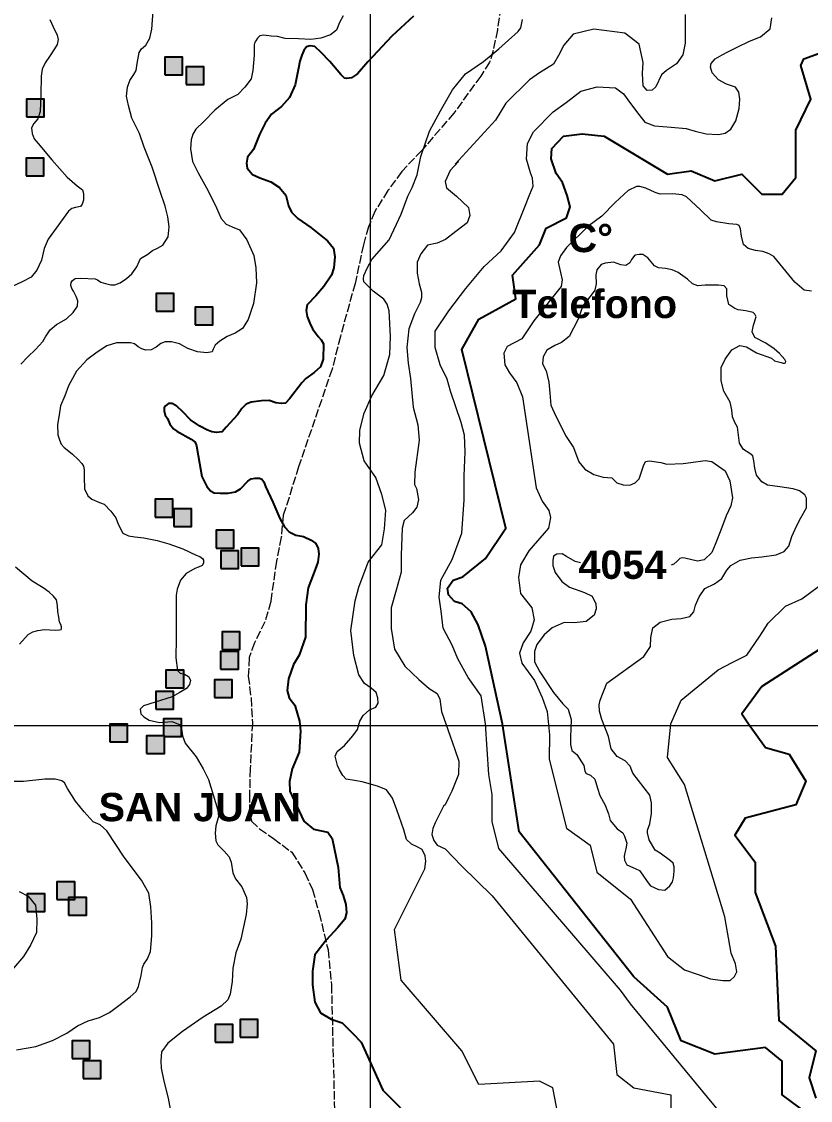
# Model space of a CAD drawing. Header units: metres. Extents: x 405809 to 420020, y 8257398 to 8272141.
# Drawn here: x 409508 to 410622, y 8266470 to 8267994 of the extents above; entities that cross this region are included whole.
import ezdxf

# ---------------------------------------------------------------- set-up
doc = ezdxf.new("R2010")
doc.units = ezdxf.units.M
doc.linetypes.add('ACAD_ISO02W100', pattern=[15, 12, -3])
for name, color, linetype, lineweight in [('CAMINOS1', 7, 'ACAD_ISO02W100', 5), ('COORDENADAS', 30, 'Continuous', 5), ('CURVAS MAESTRAS', 90, 'Continuous', 25), ('CURVAS SECUNDARIS', 46, 'Continuous', 9), ('texto', 7, 'Continuous', 13)]:
    doc.layers.add(name, color=color, linetype=linetype, lineweight=lineweight)
doc.layers.add('VIVIENDAS', color=1, linetype='Continuous')
doc.styles.add('CARLOS', font='arialbd.ttf', dxfattribs={"height": 48})

msp = doc.modelspace()

# ---------------------------------------------------------------- hatches: boundary and pattern name
at = {"layer": 'VIVIENDAS'}
for points in [[(409710.2, 8267918.9), (409735.2, 8267918.9), (409735.2, 8267943.9), (409710.2, 8267943.9)], [(409740.3, 8267905.4), (409765.3, 8267905.4), (409765.3, 8267930.4), (409740.3, 8267930.4)], [(409514.7, 8267859.7), (409539.7, 8267859.7), (409539.7, 8267884.7), (409514.7, 8267884.7)], [(409514.2, 8267776.1), (409539.2, 8267776.1), (409539.2, 8267801.1), (409514.2, 8267801.1)], [(409697.7, 8267585.2), (409722.7, 8267585.2), (409722.7, 8267610.2), (409697.7, 8267610.2)], [(409752.9, 8267565.9), (409777.9, 8267565.9), (409777.9, 8267590.9), (409752.9, 8267590.9)], [(409696.4, 8267294.3), (409721.4, 8267294.3), (409721.4, 8267319.3), (409696.4, 8267319.3)], [(409722.7, 8267281.1), (409747.7, 8267281.1), (409747.7, 8267306.1), (409722.7, 8267306.1)], [(409782.5, 8267250.5), (409807.5, 8267250.5), (409807.5, 8267275.5), (409782.5, 8267275.5)], [(409789.3, 8267221.7), (409814.3, 8267221.7), (409814.3, 8267246.7), (409789.3, 8267246.7)], [(409818.1, 8267225.5), (409843.1, 8267225.5), (409843.1, 8267250.5), (409818.1, 8267250.5)], [(409791, 8267107.2), (409816, 8267107.2), (409816, 8267132.2), (409791, 8267132.2)], [(409789, 8267079.4), (409814, 8267079.4), (409814, 8267104.4), (409789, 8267104.4)], [(409711.8, 8267052.9), (409736.8, 8267052.9), (409736.8, 8267077.9), (409711.8, 8267077.9)], [(409780.3, 8267039.5), (409805.3, 8267039.5), (409805.3, 8267064.5), (409780.3, 8267064.5)], [(409697.4, 8267022.8), (409722.4, 8267022.8), (409722.4, 8267047.8), (409697.4, 8267047.8)], [(409708.5, 8266984.3), (409733.5, 8266984.3), (409733.5, 8267009.3), (409708.5, 8267009.3)], [(409632.3, 8266976.6), (409657.3, 8266976.6), (409657.3, 8267001.6), (409632.3, 8267001.6)], [(409684.5, 8266960.3), (409709.5, 8266960.3), (409709.5, 8266985.3), (409684.5, 8266985.3)], [(409557.8, 8266754), (409582.8, 8266754), (409582.8, 8266779), (409557.8, 8266779)], [(409515.6, 8266736.9), (409540.6, 8266736.9), (409540.6, 8266761.9), (409515.6, 8266761.9)], [(409574.3, 8266732), (409599.3, 8266732), (409599.3, 8266757), (409574.3, 8266757)], [(409816.7, 8266559.4), (409841.7, 8266559.4), (409841.7, 8266584.4), (409816.7, 8266584.4)], [(409781.2, 8266552.3), (409806.2, 8266552.3), (409806.2, 8266577.3), (409781.2, 8266577.3)], [(409579.3, 8266529.4), (409604.3, 8266529.4), (409604.3, 8266554.4), (409579.3, 8266554.4)], [(409594.9, 8266501), (409619.9, 8266501), (409619.9, 8266526), (409594.9, 8266526)]]:
    msp.add_hatch(color=256, dxfattribs=at).paths.add_polyline_path(points)

# ---------------------------------------------------------------- linework, layer by layer
at = {"layer": 'CAMINOS1'}
msp.add_lwpolyline([(410184.6, 8268014.4), (410179.9, 8267982.5), (410174.1, 8267953.1), (410169, 8267936.8), (410156.4, 8267917.2), (410118.5, 8267864.8), (410073.1, 8267812.1), (410045, 8267782.4), (410025.4, 8267755.3), (410006.6, 8267725.7), (409998, 8267704.4), (409990.6, 8267678.9), (409978.9, 8267624.3), (409958.1, 8267549.2), (409946.4, 8267503.1), (409899.2, 8267365.4), (409885.6, 8267322), (409877.4, 8267297.1), (409874.7, 8267265.8), (409867.9, 8267231.9), (409859.7, 8267174.9), (409851.6, 8267146.4), (409836.6, 8267116.6), (409829.5, 8267095.8), (409828.1, 8267069.7), (409831.9, 8267038.7), (409833.8, 8267003.6), (409830.8, 8266938.9), (409829.8, 8266903.2), (409829.8, 8266876.4), (409832.6, 8266864.9), (409843.7, 8266853.9), (409863.8, 8266840), (409889.8, 8266820.7), (409908, 8266791.5), (409918.6, 8266768.3), (409928.2, 8266734.8), (409940.7, 8266682.9), (409945.5, 8266633.5), (409949.8, 8266456.5)], dxfattribs=at)
at = {"layer": 'COORDENADAS'}
for p, q in [((410000, 8271350), (410000, 8257550)), ((406200, 8267000), (419600, 8267000))]:
    msp.add_line(p, q, dxfattribs=at)
at = {"layer": 'CURVAS MAESTRAS'}
for points in [[(410061.6, 8268001.7), (410030.6, 8267973.4), (409996.7, 8267937.1), (409982.4, 8267920.2), (409973.8, 8267914.6), (409967.1, 8267913.6), (409963.8, 8267914.3), (409958.8, 8267919.2), (409943.1, 8267937.8), (409931.2, 8267950.4), (409922.2, 8267958.7), (409915.6, 8267960), (409910.3, 8267958.4), (409906.6, 8267953.1), (409903.6, 8267946.8), (409901, 8267938.2), (409899, 8267928.3), (409894.3, 8267905), (409886.2, 8267886.7), (409874.9, 8267874), (409860.8, 8267863.3), (409852.1, 8267850.6), (409844.1, 8267834.6), (409835.3, 8267813.2), (409827.1, 8267802.8), (409825.3, 8267794.3), (409826.7, 8267787.2), (409834.2, 8267778), (409844.2, 8267773.2), (409859.8, 8267767.6), (409872.1, 8267759.7), (409881, 8267748.9), (409884.7, 8267733.7), (409889.1, 8267724.8), (409898.1, 8267716.1), (409916.3, 8267703.2), (409939.8, 8267684.2), (409948.3, 8267674.2), (409950.5, 8267661.6), (409948.7, 8267646.4), (409945.7, 8267636), (409934.7, 8267620), (409923.4, 8267606.7), (409911.2, 8267593.8), (409909.8, 8267586.2), (409911.4, 8267577.4), (409914.9, 8267568.2), (409918.8, 8267560.2), (409926.6, 8267549.5), (409931.2, 8267544.7), (409934.2, 8267539), (409933.8, 8267517.5), (409930.1, 8267506.3), (409921.3, 8267498.4), (409909.3, 8267490.1), (409903.6, 8267483.7), (409886.5, 8267461.1), (409880.5, 8267455.1), (409875, 8267454.5), (409866.9, 8267455.8), (409857.7, 8267459), (409846.9, 8267458.6), (409831.9, 8267456.7), (409825.2, 8267453.7), (409818.8, 8267447.5), (409812.8, 8267438.6), (409796.9, 8267421.1), (409791.1, 8267414.4), (409783.1, 8267413.5), (409776.4, 8267414.4), (409769.7, 8267417.6), (409759.4, 8267422.7), (409746.5, 8267431.4), (409735.6, 8267442.9), (409726.9, 8267450.7), (409720.5, 8267454.6), (409715.4, 8267454.6), (409711, 8267451.4), (409709.4, 8267448.6), (409709.4, 8267444.3), (409710.8, 8267438.3), (409713.7, 8267433.6), (409717.3, 8267425.3), (409722.4, 8267419.1), (409727.3, 8267415.5), (409747.4, 8267404.1), (409752.8, 8267400), (409755.1, 8267394.9), (409757.4, 8267381.3), (409762.5, 8267351.7), (409769.3, 8267337.5), (409774.9, 8267331.3), (409780, 8267328.7), (409788.1, 8267327.9), (409799.7, 8267328.2), (409810.2, 8267329.9), (409817, 8267334), (409827.4, 8267345), (409832.2, 8267348.1), (409837.7, 8267349.1), (409844.1, 8267349), (409847.2, 8267347.6), (409850.1, 8267344), (409852.4, 8267337.6), (409862.7, 8267315.3), (409872.4, 8267292.4), (409879.3, 8267280.5), (409886, 8267273.3), (409895.2, 8267268.5), (409906.1, 8267266.6), (409917.1, 8267261.8), (409923.5, 8267256.7), (409926.6, 8267250), (409927.7, 8267242), (409926.3, 8267230.6), (409922.3, 8267220.4), (409912.7, 8267194.2), (409909.2, 8267170.1), (409908.7, 8267124.5), (409900.1, 8267099.3), (409892, 8267086), (409885, 8267065.8), (409882.9, 8267049.2), (409886, 8267039.1), (409893.9, 8267028.5), (409900.5, 8267006.1), (409901.8, 8266992), (409900, 8266962.2), (409890.1, 8266938.8), (409886.5, 8266920.8), (409886.9, 8266907), (409906.7, 8266864.9), (409920, 8266853.4), (409940.3, 8266849), (409946.6, 8266840.2), (409954.9, 8266799.2), (409957.6, 8266770.9), (409962.3, 8266759.9), (409965.9, 8266747.1), (409967, 8266735.3), (409964.5, 8266726.1), (409954.7, 8266714.3), (409938, 8266696.7), (409922.2, 8266675.7), (409918.7, 8266652.8), (409918.7, 8266633.5), (409922.2, 8266608.9), (409930.1, 8266594), (409945.1, 8266585.2), (409960.9, 8266579.9), (409975.9, 8266565), (409987.3, 8266552.7), (410018.2, 8266484.9), (410066.8, 8266435.9)], [(410620.4, 8266449.7), (410582.3, 8266478.3), (410582.3, 8266525.9), (410558.5, 8266545), (410487.1, 8266535.5), (410439.4, 8266554.5), (410420.4, 8266602.2), (410372.7, 8266645), (410210.8, 8266849.8), (410187, 8267002.3), (410163.2, 8267111.8), (410152.8, 8267142), (410143.1, 8267160.2), (410130, 8267171.6), (410119.2, 8267175), (410110.7, 8267184.6), (410109.6, 8267193.7), (410117.5, 8267205.1), (410131.2, 8267209.6), (410163.2, 8267235.7), (410191.7, 8267278.5), (410129.8, 8267531), (410153.6, 8267573.8), (410206, 8267602.4), (410201.3, 8267635.8), (410239.4, 8267678.6), (410248.9, 8267702.4), (410277.5, 8267716.7), (410282.9, 8267732.5), (410278.3, 8267748.6), (410271.9, 8267766.7), (410262.8, 8267779.6), (410255.9, 8267800.2), (410256.8, 8267814.9), (410273.2, 8267832.4), (410299.5, 8267835.7), (410330.7, 8267832.4), (410420.4, 8267778.7), (410453.7, 8267783.4), (410487.1, 8267769.1), (410525.2, 8267778.7), (410553.7, 8267750.1), (410582.3, 8267750.1), (410601.4, 8267773.9), (410601.4, 8267840.6), (410622.9, 8267884.6), (410608.7, 8267932.3), (410612.8, 8267941.6), (410667.6, 8267961.5)], [(410701.4, 8267149.9), (410553.7, 8267054.7), (410525.2, 8267016.5), (410534.7, 8267002.3), (410558.5, 8266968.9), (410591.9, 8266959.4), (410615.7, 8266921.3), (410601.4, 8266887.9), (410529.9, 8266868.9), (410515.6, 8266845.1), (410544.2, 8266807), (410544.2, 8266764.1), (410572.8, 8266687.9), (410577.6, 8266583.1), (410630, 8266540.2), (410620.4, 8266502.1), (410630, 8266473.5)]]:
    msp.add_lwpolyline(points, dxfattribs=at)
at = {"layer": 'CURVAS SECUNDARIS'}
for points in [[(409506.6, 8267510.3), (409516.5, 8267520.6), (409527.6, 8267530.7), (409537.7, 8267542.1), (409541.4, 8267548.7), (409548.3, 8267558.7), (409557, 8267566.3), (409571.1, 8267574.3), (409580.7, 8267583.1), (409586.7, 8267591.9), (409587.1, 8267599.8), (409585, 8267606), (409581, 8267613.2), (409578.8, 8267617.3), (409577.6, 8267621.5), (409577.7, 8267625.7), (409579.6, 8267628.5), (409583.6, 8267631.3), (409591.6, 8267631.9), (409611.7, 8267630.7), (409615.2, 8267629.3), (409619.9, 8267626.1), (409626.4, 8267624.1), (409633.8, 8267622.3), (409639.7, 8267622.3), (409647.3, 8267625.3), (409656.1, 8267631), (409663.5, 8267637.9), (409670.5, 8267647.5), (409673.7, 8267655.2), (409675.9, 8267659.6), (409686, 8267665.5), (409692.8, 8267670.6), (409699.8, 8267674.1), (409707.2, 8267678.4), (409715, 8267689.9), (409716.2, 8267704.4), (409714.6, 8267718.2), (409710.8, 8267733.4), (409703.6, 8267754), (409692.1, 8267788.5), (409681, 8267816.9), (409674.5, 8267836), (409663.7, 8267857.6), (409658.7, 8267875.6), (409655.8, 8267888.8), (409657.2, 8267901.7), (409660.8, 8267911.1), (409666.2, 8267919.5), (409669.5, 8267925.2), (409671.3, 8267934.9), (409674.1, 8267950.3), (409677.4, 8267955.7), (409683.5, 8267960.7), (409688.9, 8267970.7), (409691.6, 8267983.5), (409693.5, 8268008.9)], [(409962, 8268002.4), (409957.1, 8267992.9), (409952.5, 8267982), (409944.1, 8267975.5), (409930.3, 8267970.7), (409916.4, 8267968.8), (409898.8, 8267969.6), (409880.3, 8267970.4), (409869.5, 8267973.1), (409860.4, 8267973.6), (409850, 8267974.9), (409844.2, 8267973.9), (409840.9, 8267970.9), (409838.5, 8267967), (409837.3, 8267964.9), (409836.3, 8267961.5), (409836.3, 8267946.6), (409834.4, 8267924.8), (409832, 8267913.3), (409823.3, 8267901.3), (409813.3, 8267891.2), (409799, 8267884), (409781, 8267869.1), (409765.2, 8267852.9), (409754.1, 8267842.3), (409749.8, 8267835.2), (409747.5, 8267827.2), (409746.6, 8267814.3), (409749.3, 8267796.5), (409757.4, 8267780.3), (409771.5, 8267755.1), (409783.1, 8267730.8), (409789.9, 8267715.8), (409796.9, 8267707.8), (409805.2, 8267704.3), (409815.6, 8267700), (409826.2, 8267685.9), (409835.7, 8267663.5), (409838.9, 8267646.5), (409839.8, 8267625.3), (409835.4, 8267596), (409828, 8267573.3), (409819.7, 8267560.5), (409809.6, 8267554), (409798.1, 8267549.3), (409788, 8267542.5), (409781.5, 8267537.2), (409778.5, 8267531.6), (409776.8, 8267527.8), (409769.7, 8267526), (409756.1, 8267527.8), (409742.8, 8267532.5), (409730.7, 8267538.7), (409719.8, 8267541.6), (409710.8, 8267541.6), (409704.3, 8267539.2), (409697.8, 8267534.2), (409691, 8267530.4), (409683.3, 8267530.1), (409677.7, 8267531.9), (409672.7, 8267534.5), (409667.1, 8267538.7), (409661.5, 8267540.4), (409652.6, 8267540.4), (409641.9, 8267540.2), (409628.2, 8267536), (409614.5, 8267527.1), (409600.2, 8267516.3), (409585.3, 8267500.2), (409574.3, 8267479.4), (409568.7, 8267465.6), (409562.8, 8267451.2), (409560.9, 8267438.5), (409558.7, 8267425.2), (409559, 8267410.2), (409561.2, 8267403.5), (409563.8, 8267397.4), (409568.1, 8267392.5), (409572, 8267389), (409579.9, 8267383.1), (409587.7, 8267375.6), (409592.8, 8267369.8), (409595.4, 8267366.3), (409596.3, 8267361), (409596, 8267350.5), (409596.6, 8267334), (409601.6, 8267324.1), (409606.9, 8267319.4), (409618, 8267314.7), (409624.3, 8267312.3), (409634, 8267302.4), (409640.9, 8267293), (409644.4, 8267284.2), (409650.8, 8267271.7), (409658.9, 8267267.8), (409667.9, 8267266.2), (409680.4, 8267265), (409699.4, 8267261.3), (409715.7, 8267256.2), (409735.6, 8267249.4), (409754.3, 8267240.5), (409759.4, 8267238.3), (409763.2, 8267235.5), (409764.6, 8267233.4), (409764.7, 8267229.1), (409762.8, 8267226), (409757.9, 8267223.3), (409752.7, 8267221.5), (409740.2, 8267214.3), (409732.4, 8267204.9), (409727.6, 8267192.3), (409726, 8267184), (409726.3, 8267150), (409726.1, 8267122.5), (409725.8, 8267095.2), (409728.1, 8267077.4), (409731.8, 8267073.6), (409737.9, 8267072.5), (409743.4, 8267069), (409746.2, 8267063.8), (409745.2, 8267057.8), (409740.7, 8267052.3), (409730.5, 8267045.9), (409720.3, 8267040.4), (409696.5, 8267032.7), (409679.9, 8267027.7), (409675.4, 8267022.7), (409676.4, 8267016.2), (409680.4, 8267012.2), (409687.9, 8267007.2), (409702.5, 8267004.2), (409720, 8267005.7), (409731.1, 8267001.2), (409733.6, 8266995.2), (409735.3, 8266985), (409739.1, 8266974.7), (409754.3, 8266955.7), (409764.4, 8266938.7), (409772, 8266923.6), (409785.2, 8266880.1), (409785.9, 8266871.2), (409782.1, 8266858), (409781.2, 8266847.9), (409782.3, 8266837), (409785.1, 8266831.2), (409794, 8266822.3), (409801, 8266814.5), (409803.7, 8266807), (409806.4, 8266791.9), (409809.9, 8266783.4), (409818.9, 8266772.1), (409825.5, 8266757), (409826.6, 8266748.1), (409825.1, 8266732.8), (409817.4, 8266698.1), (409810.5, 8266678.5), (409806, 8266657), (409805.3, 8266638.1), (409802.5, 8266620.1), (409799.1, 8266612.2), (409789.8, 8266603.6), (409764.2, 8266587.7), (409735.3, 8266567.7), (409714.6, 8266550.9), (409705.6, 8266538.7), (409704.6, 8266526), (409704.9, 8266515.6), (409708.7, 8266497.4), (409715, 8266473.2), (409719.8, 8266447.7)], [(410445.4, 8268003.9), (410445.2, 8267978.6), (410445.4, 8267963.7), (410441.9, 8267947.3), (410432.8, 8267934.4), (410418.6, 8267924.8), (410411.6, 8267918.8), (410403.9, 8267901.8), (410398.5, 8267897.3), (410391.4, 8267896.9), (410385.9, 8267903.4), (410384.8, 8267921), (410385.7, 8267936.3), (410380.1, 8267962.1), (410359.8, 8267977.8), (410316.4, 8267983.3), (410286.8, 8267976.4), (410273.9, 8267960.7), (410266.5, 8267946.4), (410259.1, 8267934), (410239.4, 8267921.5), (410225.1, 8267912), (410191.7, 8267878.7), (410177.5, 8267854.9), (410120.3, 8267792.9), (410125.2, 8267796.4), (410113.3, 8267783.6), (410106.1, 8267768.1), (410108.2, 8267759.3), (410122.1, 8267747.5), (410139.2, 8267731.5), (410140.8, 8267720.1), (410137.2, 8267710), (410121.3, 8267697.4), (410106.7, 8267686.5), (410094.9, 8267681.2), (410081.1, 8267678.2), (410071.7, 8267666), (410066.4, 8267654.3), (410066.7, 8267638.7), (410069.4, 8267623.8), (410072.8, 8267612.1), (410072.8, 8267604), (410070.8, 8267597.2), (410062.7, 8267581.3), (410055, 8267560.3), (410051.9, 8267533.7), (410053.9, 8267511.7), (410057.2, 8267490), (410060.8, 8267449.4), (410067.4, 8267424.7), (410069.6, 8267402.9), (410063.1, 8267357.7), (410062.7, 8267340.4), (410065.9, 8267334.6), (410068.6, 8267319.1), (410066.3, 8267308.3), (410059.9, 8267300.3), (410048.2, 8267289.2), (410045.2, 8267278.5), (410044.2, 8267240.2), (410044.2, 8267216.4), (410037.1, 8267191.1), (410030, 8267166), (410030, 8267136.6), (410034.6, 8267107.7), (410049.3, 8267083.4), (410069, 8267064.9), (410083.4, 8267052.3), (410094.7, 8267044.9), (410098.5, 8267037.2), (410101, 8267019.6), (410113.3, 8266984.9), (410119.7, 8266965.9), (410125.3, 8266949.4), (410125.1, 8266930.8), (410115.5, 8266907), (410110.8, 8266897.5), (410106, 8266887.9), (410103.9, 8266886.1), (410092.1, 8266862.5), (410088.9, 8266854.1), (410087.2, 8266845.8), (410090.1, 8266837.3), (410095, 8266831), (410106.3, 8266825.4), (410129.4, 8266801.6), (410172.7, 8266759.3), (410344.2, 8266549.8), (410348.9, 8266506.9), (410372.7, 8266487.8), (410425.1, 8266478.3), (410425.1, 8266425.9)], [(409547.7, 8267996.9), (409552.4, 8267986.7), (409558.2, 8267975.1), (409559.3, 8267968.8), (409558.2, 8267961.7), (409554.3, 8267955.4), (409547.2, 8267944.9), (409540.9, 8267935.8), (409537, 8267926.8), (409535.4, 8267916.9), (409534.8, 8267890.5), (409534, 8267867.2), (409530.6, 8267856.9), (409525.3, 8267850.2), (409522, 8267844.1), (409522.6, 8267836.1), (409525.6, 8267828.5), (409531.2, 8267821.7), (409550.4, 8267798.7), (409572.4, 8267774.3), (409586.4, 8267762.3), (409593.9, 8267756.3), (409595.4, 8267751.3), (409595.4, 8267742), (409593.5, 8267736.4), (409591, 8267733.1), (409584, 8267731.3), (409578.7, 8267729.9), (409574.1, 8267726.1), (409545.5, 8267686.6), (409539.7, 8267673.5), (409536.1, 8267657.3), (409529.4, 8267642.8), (409521.5, 8267633.3), (409508.7, 8267626.6), (409494.4, 8267619.9)], [(410277.5, 8266387.8), (410258.4, 8266487.8), (410239.4, 8266497.4), (410153.6, 8266492.6), (410129.8, 8266540.2), (410044.1, 8266640.3), (410034.6, 8266711.7), (410077.4, 8266797.4), (410077.4, 8266797.4), (410078.7, 8266808.2), (410077.7, 8266815.8), (410073.7, 8266824.6), (410066.4, 8266828.6), (410058.5, 8266832), (410051.6, 8266838.9), (410047.7, 8266852.6), (410037.8, 8266880.8), (410031.9, 8266897), (410023.5, 8266908.8), (410010.4, 8266914.3), (409989.1, 8266920.2), (409978.3, 8266922), (409966.3, 8266923.9), (409961.7, 8266929.4), (409956.8, 8266937.1), (409953.9, 8266943.2), (409950.6, 8266956.4), (409953.4, 8266963), (409963.8, 8266971.8), (409975.9, 8266985), (409982.5, 8266994.3), (409985.8, 8267005.8), (409990.2, 8267014.1), (409999.3, 8267021.8), (410008.3, 8267025.8), (410011.5, 8267031.5), (410011.2, 8267039.1), (410008.5, 8267046.4), (410001.8, 8267052.4), (409992, 8267059.1), (409984.3, 8267071.3), (409977.3, 8267098.5), (409972.7, 8267134), (409978.9, 8267176), (409984.3, 8267195.3), (409997.5, 8267230.3), (410016.8, 8267255.1), (410020.7, 8267277.5), (410022.3, 8267303.8), (410016.8, 8267326.2), (410008.4, 8267349.9), (409991.9, 8267373.9), (409985.1, 8267398.5), (409985.8, 8267417.1), (409991.9, 8267441.1), (410002.5, 8267465.6), (410019.5, 8267494.4), (410027.8, 8267523.8), (410028.9, 8267549.5), (410027, 8267585.5), (410024.1, 8267595), (410019.3, 8267602.1), (410004.3, 8267613.1), (409996.5, 8267621.5), (409991.5, 8267626.3), (409990.9, 8267630.6), (409991.4, 8267635.6), (409996.6, 8267646.9), (410002.8, 8267658.1), (410027.1, 8267686), (410043.8, 8267722.3), (410053.2, 8267747.7), (410059.6, 8267759.7), (410066.5, 8267777.8), (410071.8, 8267803.6), (410084.2, 8267839.1), (410099.5, 8267867.9), (410116.6, 8267897.9), (410134.8, 8267920.3), (410160.2, 8267937.9), (410182.2, 8267955.5), (410209.5, 8267979.9), (410213, 8267985.1), (410215.3, 8267997)], [(410501.4, 8266445), (410368, 8266606.9), (410353.7, 8266626), (410182.2, 8266826), (410172.7, 8266864.1), (410172.7, 8266878.4), (410172.7, 8266883.2), (410172.7, 8266892.7), (410172.7, 8266902.2), (410167.9, 8266930.8), (410163.2, 8267002.3), (410157.1, 8267041.5), (410138.8, 8267067.7), (410124, 8267093.9), (410116, 8267113.2), (410103.5, 8267137.1), (410100.6, 8267161.3), (410097.7, 8267181.2), (410100.1, 8267205.2), (410115.9, 8267234.4), (410129.6, 8267271.6), (410133, 8267318.8), (410133, 8267352.5), (410134.5, 8267386.5), (410133.5, 8267410.1), (410128.8, 8267427.6), (410113.8, 8267472.1), (410109, 8267489), (410099.3, 8267509.5), (410092.1, 8267533.7), (410092.1, 8267556.6), (410111.4, 8267585.6), (410135.6, 8267617), (410161.1, 8267648.1), (410185.2, 8267670.4), (410204.1, 8267696.2), (410218.5, 8267732.5), (410225.8, 8267750.4), (410230.5, 8267761.5), (410229.6, 8267773), (410226.6, 8267780.7), (410221, 8267799.8), (410222.5, 8267822), (410231, 8267838.2), (410258.7, 8267866.6), (410277.2, 8267879.7), (410297.9, 8267895.8), (410321, 8267901.9), (410346.6, 8267900.5), (410358.1, 8267892.1), (410368.1, 8267878.3), (410379.7, 8267862.9), (410388, 8267851.8), (410402.1, 8267846.8), (410425.4, 8267844.9), (410446.8, 8267843), (410459.4, 8267839.2), (410475.1, 8267835.7), (410492.4, 8267834.6), (410501.5, 8267836.5), (410509.9, 8267842.2), (410516.8, 8267854), (410521.4, 8267871.2), (410522.5, 8267884.6), (410520.9, 8267894.2), (410516.1, 8267901.3), (410503.5, 8267905.9), (410492.4, 8267912), (410483.2, 8267921.7), (410481.2, 8267929.6), (410481.7, 8267934.9), (410487.4, 8267941.4), (410497.7, 8267947.1), (410505.4, 8267951.3), (410518.7, 8267957.8), (410536.2, 8267966.4), (410551.5, 8267972.8), (410565.1, 8267984), (410567.5, 8267999.3)], [(410623.8, 8267613.3), (410613.2, 8267614.7), (410600.3, 8267626.1), (410570.4, 8267662.2), (410564.1, 8267666.1), (410554.9, 8267669.5), (410544.5, 8267670.9), (410534.3, 8267673.8), (410527.5, 8267679.2), (410524.6, 8267690.8), (410523.4, 8267701.2), (410521.7, 8267706.1), (410518.3, 8267707.3), (410506.9, 8267708.5), (410489.7, 8267711.2), (410482.1, 8267713.4), (410466.9, 8267728), (410447.2, 8267746.4), (410441.1, 8267749.6), (410427.3, 8267750.8), (410410.1, 8267750.3), (410402.8, 8267752.5), (410389.7, 8267758.6), (410381.4, 8267761.2), (410376.6, 8267761), (410364.7, 8267755.7), (410346.4, 8267738.6), (410327.3, 8267719.1), (410307.9, 8267704.6), (410277.6, 8267675.2), (410269, 8267663), (410265.8, 8267654.4), (410269, 8267639.5), (410271.3, 8267629.2), (410269.9, 8267619.9), (410258.6, 8267605.9), (410231.5, 8267571.6), (410214.3, 8267546.1), (410193.9, 8267535.3), (410189, 8267525.8), (410190.3, 8267509.5), (410197.1, 8267497.8), (410207.5, 8267483.8), (410215.6, 8267464.3), (410234.6, 8267335.7), (410243.3, 8267316.9), (410252.4, 8267303.5), (410254.8, 8267293.8), (410252, 8267278.4), (410224.4, 8267246.4), (410212.7, 8267226.7), (410209.8, 8267208.7), (410212.7, 8267186.5), (410228.4, 8267166.1), (410231.9, 8267149.3), (410227.2, 8267133.2), (410216.2, 8267116.5), (410211, 8267101.9), (410214.6, 8267087.8), (410232.6, 8267063.2), (410243.3, 8267039.5), (410250.4, 8267019.4), (410253.4, 8266986.7), (410253.3, 8266952.4), (410277.5, 8266854.6), (410310.8, 8266830.8), (410320.4, 8266792.7), (410368, 8266754.6), (410420.4, 8266673.6), (410444.2, 8266654.5), (410463.8, 8266648.1), (410481.1, 8266642.1), (410498.5, 8266639.5), (410508.7, 8266639.5), (410514.8, 8266645.1), (410518.2, 8266651.9), (410516.3, 8266663.2), (410510.2, 8266678.3), (410501.3, 8266729.5), (410496.6, 8266745), (410444.2, 8266916.5), (410420.4, 8266954.6), (410425.1, 8267002.3), (410439.4, 8267035.6), (410491.8, 8267078.5), (410511.5, 8267088.8), (410532.1, 8267099.1), (410550.7, 8267125.8), (410562.3, 8267144.4), (410587.1, 8267168.4), (410609.8, 8267178.9), (410644.2, 8267204.2)], [(410325.1, 8267035.6), (410334.6, 8267059.4), (410387, 8267097.5), (410396.2, 8267111.4), (410396.7, 8267124.1), (410399.7, 8267137.8), (410409.8, 8267145.8), (410426.2, 8267150), (410439.6, 8267150.9), (410451.8, 8267153.8), (410457.5, 8267160.5), (410459.6, 8267170), (410465.2, 8267181.6), (410473, 8267193.2), (410486.7, 8267200.1), (410496.8, 8267207.6), (410504, 8267219.4), (410509.9, 8267225.7), (410522.8, 8267233.3), (410538.9, 8267236.5), (410553.7, 8267238), (410573.7, 8267241), (410585, 8267245.7), (410591.8, 8267253.2), (410596.1, 8267266.9), (410602.9, 8267282.4), (410608.8, 8267293), (410616.4, 8267307.4), (410616.8, 8267321), (410614.1, 8267325.5), (410606.9, 8267331.1), (410597.9, 8267334.2), (410579, 8267336.8), (410561.6, 8267339.4), (410553.6, 8267344), (410546, 8267353.6), (410543.7, 8267363.4), (410542.2, 8267373.6), (410540.7, 8267380.5), (410536.5, 8267384.2), (410527.4, 8267389.9), (410522.1, 8267398.6), (410520.3, 8267413.7), (410519.1, 8267421.2), (410515.3, 8267427.7), (410511.9, 8267435.6), (410511.2, 8267445.8), (410508.9, 8267456.4), (410499.9, 8267472), (410496, 8267486.5), (410496, 8267505.3), (410501.8, 8267517.4), (410511, 8267530.5), (410522.6, 8267536.8), (410531.8, 8267534.8), (410545.9, 8267526.1), (410567.2, 8267518.9), (410571.6, 8267515), (410580.6, 8267512.5), (410583.6, 8267511.7), (410585.4, 8267511.5), (410587, 8267512.3), (410587.5, 8267514.1), (410586.1, 8267516.9), (410578.6, 8267525.5), (410570.9, 8267531.8), (410559.1, 8267540.1), (410543.8, 8267548.1), (410539.9, 8267556), (410541.8, 8267565.3), (410545.3, 8267577.1), (410543.8, 8267580.8), (410541.1, 8267583), (410530.8, 8267585.4), (410520, 8267586.9), (410515.4, 8267588.9), (410506.8, 8267594.3), (410504.1, 8267606.5), (410503.9, 8267616.5), (410500.2, 8267620.8), (410492.3, 8267622), (410473.5, 8267622), (410463.2, 8267621), (410455.7, 8267623.5), (410448.3, 8267630.1), (410435.3, 8267639.7), (410426.7, 8267643.6), (410417.2, 8267645.3), (410407.6, 8267646.5), (410402, 8267649.2), (410392.7, 8267660.2), (410385.5, 8267664.9), (410380.2, 8267665.2), (410374, 8267664), (410369.3, 8267658.1), (410366.9, 8267653.2), (410361.3, 8267649.7), (410354.1, 8267650.7), (410343.9, 8267654.4), (410332.4, 8267652.8), (410326.4, 8267651.2), (410320.2, 8267643.5), (410319, 8267636.3), (410319.3, 8267623.9), (410317.8, 8267614.9), (410314, 8267609.4), (410300.6, 8267592.4), (410294.1, 8267573.6), (410281.2, 8267549.3), (410270.7, 8267540.7), (410261.2, 8267536.7), (410249.7, 8267530.2), (410244.5, 8267520.8), (410243.8, 8267510.7), (410248.7, 8267500.9), (410252.6, 8267485), (410254.1, 8267469.4), (410255.5, 8267452.5), (410260.3, 8267441.8), (410276.1, 8267409.4), (410287.4, 8267392.5), (410295.2, 8267372.4), (410303.3, 8267362.1), (410316.4, 8267354.4), (410329.4, 8267350.5), (410341.8, 8267349.5), (410348.8, 8267342.6), (410357.7, 8267339.8), (410367, 8267339.4), (410374.8, 8267342.6), (410380.2, 8267348.3), (410383.4, 8267357.9), (410386.2, 8267366.8), (410389.1, 8267372.5), (410394.8, 8267373.9), (410410.9, 8267371.1), (410419.4, 8267369), (410442.2, 8267370.1), (410453.3, 8267371.1), (410473.6, 8267374), (410482.8, 8267372.5), (410501.7, 8267359.7), (410508.2, 8267345.5), (410512.1, 8267321.3), (410509.9, 8267310.2), (410503.2, 8267295.9), (410495.6, 8267275.6), (410487.4, 8267255.7), (410482.9, 8267244), (410472.1, 8267233.9), (410462.5, 8267231.8), (410444.5, 8267236.3), (410441, 8267236.8), (410437.5, 8267235.9), (410433.9, 8267232), (410429.2, 8267227.5), (410425.3, 8267226.3)], [(410297.2, 8267229.5), (410289.7, 8267231.4), (410277.8, 8267238.7), (410271.3, 8267242.2), (410264, 8267242), (410259.4, 8267239), (410258.1, 8267233.1), (410258.3, 8267225.8), (410261.5, 8267216), (410270.9, 8267203.2), (410281.6, 8267195.4), (410302.9, 8267187.8), (410313.8, 8267182.3), (410319.1, 8267171.6), (410319.5, 8267164.5), (410316.8, 8267155.6), (410305.4, 8267146.9), (410288.2, 8267144.8), (410274.3, 8267145.1), (410257.2, 8267138), (410245.9, 8267127.7), (410235.6, 8267114.1), (410232.3, 8267104.3), (410232.3, 8267089.9), (410240.1, 8267075.5), (410259.1, 8267046.6), (410272.3, 8267030.4), (410279.7, 8267023), (410284, 8267008.5), (410283.8, 8266995.8), (410283.2, 8266983.2), (410283.2, 8266972.9), (410285.1, 8266964.3), (410292.1, 8266958.9), (410302, 8266943.2), (410303.5, 8266935.4), (410305.3, 8266931.8), (410311.3, 8266929.5), (410317.8, 8266924), (410321.5, 8266911.5), (410324.8, 8266901.1), (410332.1, 8266887.3), (410337.1, 8266875.1), (410339.4, 8266865.5), (410349, 8266853.8), (410357.1, 8266848.3), (410359.4, 8266843.4), (410362.8, 8266833.5), (410361.5, 8266825.7), (410360, 8266820), (410359, 8266815.3), (410359.4, 8266809.7), (410362.9, 8266803), (410374.5, 8266797.9), (410380.6, 8266795), (410385.3, 8266788.5), (410391.6, 8266779.6), (410396.4, 8266773.5), (410407.3, 8266768), (410416.4, 8266767.3), (410423.4, 8266773.5), (410427.5, 8266778.8), (410428.9, 8266784.5), (410429.9, 8266794), (410429.7, 8266800.2), (410428.1, 8266805.5), (410424.3, 8266808.7), (410409.9, 8266819.3), (410402.8, 8266823.6), (410394.5, 8266838.2), (410391.8, 8266848.2), (410391.8, 8266852.1), (410395.5, 8266861.1), (410397.5, 8266875.5), (410397.5, 8266890.5), (410395.2, 8266901.4), (410387.5, 8266911.7), (410371.5, 8266932.5), (410367.4, 8266942.2), (410360.6, 8266949.8), (410349.3, 8266956.2), (410340.6, 8266966.8), (410336.8, 8266984.1), (410327.7, 8267008.1), (410324.3, 8267020.1), (410323.9, 8267029.2), (410325.1, 8267035.6)], [(409504.8, 8267114.8), (409517, 8267128.5), (409523.9, 8267132), (409530.7, 8267134.2), (409540.3, 8267135.2), (409547.9, 8267134.8), (409556.3, 8267134.5), (409561.6, 8267134.8), (409563.6, 8267135.4), (409564, 8267136.3), (409564.4, 8267139), (409563.4, 8267142.3), (409561.4, 8267145.9), (409560.2, 8267152.9), (409559, 8267160.2), (409558.6, 8267169.5), (409556.9, 8267177.5), (409553.1, 8267182.4), (409546.7, 8267188.3), (409538.1, 8267194.2), (409522.7, 8267203.7), (409499.2, 8267223.5)], [(409500.5, 8266541.5), (409527.8, 8266546.3), (409551.7, 8266554.8), (409571.7, 8266565.4), (409586.9, 8266575.5), (409601.8, 8266582.7), (409617.8, 8266587.2), (409632.1, 8266594.3), (409645.1, 8266604.2), (409661.2, 8266616.6), (409669.8, 8266624), (409673.1, 8266631), (409676.7, 8266646.7), (409678.5, 8266658.2), (409680.7, 8266662.8), (409685.8, 8266670.4), (409690.1, 8266680.7), (409691.6, 8266702.8), (409691.9, 8266721.3), (409690.5, 8266743.7), (409687.5, 8266763.2), (409677.3, 8266781.3), (409652.9, 8266813.9), (409628, 8266851), (409618.6, 8266859.4), (409608.8, 8266863.8), (409596.1, 8266878), (409583.9, 8266893.1), (409572.6, 8266910.7), (409568.5, 8266919), (409564.5, 8266921.8), (409555.2, 8266923.9), (409540.5, 8266923.9), (409510.5, 8266920.8), (409485.9, 8266920.8)], [(409504.3, 8266765.4), (409516.9, 8266758.9), (409527.3, 8266745.9), (409529.5, 8266726.3), (409528.7, 8266707.2), (409520.4, 8266689.4), (409510.6, 8266673.6), (409448.7, 8266602.2)]]:
    msp.add_lwpolyline(points, dxfattribs=at)
at = {"layer": 'VIVIENDAS'}
for points in [[(409710.2, 8267918.9), (409735.2, 8267918.9), (409735.2, 8267943.9), (409710.2, 8267943.9)], [(409740.3, 8267905.4), (409765.3, 8267905.4), (409765.3, 8267930.4), (409740.3, 8267930.4)], [(409514.7, 8267859.7), (409539.7, 8267859.7), (409539.7, 8267884.7), (409514.7, 8267884.7)], [(409514.2, 8267776.1), (409539.2, 8267776.1), (409539.2, 8267801.1), (409514.2, 8267801.1)], [(409697.7, 8267585.2), (409722.7, 8267585.2), (409722.7, 8267610.2), (409697.7, 8267610.2)], [(409752.9, 8267565.9), (409777.9, 8267565.9), (409777.9, 8267590.9), (409752.9, 8267590.9)], [(409696.4, 8267294.3), (409721.4, 8267294.3), (409721.4, 8267319.3), (409696.4, 8267319.3)], [(409722.7, 8267281.1), (409747.7, 8267281.1), (409747.7, 8267306.1), (409722.7, 8267306.1)], [(409782.5, 8267250.5), (409807.5, 8267250.5), (409807.5, 8267275.5), (409782.5, 8267275.5)], [(409789.3, 8267221.7), (409814.3, 8267221.7), (409814.3, 8267246.7), (409789.3, 8267246.7)], [(409818.1, 8267225.5), (409843.1, 8267225.5), (409843.1, 8267250.5), (409818.1, 8267250.5)], [(409791, 8267107.2), (409816, 8267107.2), (409816, 8267132.2), (409791, 8267132.2)], [(409789, 8267079.4), (409814, 8267079.4), (409814, 8267104.4), (409789, 8267104.4)], [(409711.8, 8267052.9), (409736.8, 8267052.9), (409736.8, 8267077.9), (409711.8, 8267077.9)], [(409780.3, 8267039.5), (409805.3, 8267039.5), (409805.3, 8267064.5), (409780.3, 8267064.5)], [(409697.4, 8267022.8), (409722.4, 8267022.8), (409722.4, 8267047.8), (409697.4, 8267047.8)], [(409708.5, 8266984.3), (409733.5, 8266984.3), (409733.5, 8267009.3), (409708.5, 8267009.3)], [(409632.3, 8266976.6), (409657.3, 8266976.6), (409657.3, 8267001.6), (409632.3, 8267001.6)], [(409684.5, 8266960.3), (409709.5, 8266960.3), (409709.5, 8266985.3), (409684.5, 8266985.3)], [(409557.8, 8266754), (409582.8, 8266754), (409582.8, 8266779), (409557.8, 8266779)], [(409515.6, 8266736.9), (409540.6, 8266736.9), (409540.6, 8266761.9), (409515.6, 8266761.9)], [(409574.3, 8266732), (409599.3, 8266732), (409599.3, 8266757), (409574.3, 8266757)], [(409816.7, 8266559.4), (409841.7, 8266559.4), (409841.7, 8266584.4), (409816.7, 8266584.4)], [(409781.2, 8266552.3), (409806.2, 8266552.3), (409806.2, 8266577.3), (409781.2, 8266577.3)], [(409579.3, 8266529.4), (409604.3, 8266529.4), (409604.3, 8266554.4), (409579.3, 8266554.4)], [(409594.9, 8266501), (409619.9, 8266501), (409619.9, 8266526), (409594.9, 8266526)]]:
    msp.add_lwpolyline(points, close=True, dxfattribs=at)

# ---------------------------------------------------------------- texts
at = {"layer": 'texto', "style": 'CARLOS'}
for s, p in [('C°', (410280.5, 8267668.4)), ('Telefono', (410201, 8267575.3)), ('4054', (410294.4, 8267206.9)), ('SAN JUAN', (409616.7, 8266864.6))]:
    msp.add_text(s, height=40, dxfattribs=at).set_placement(p)

doc.saveas('drawing.dxf')
